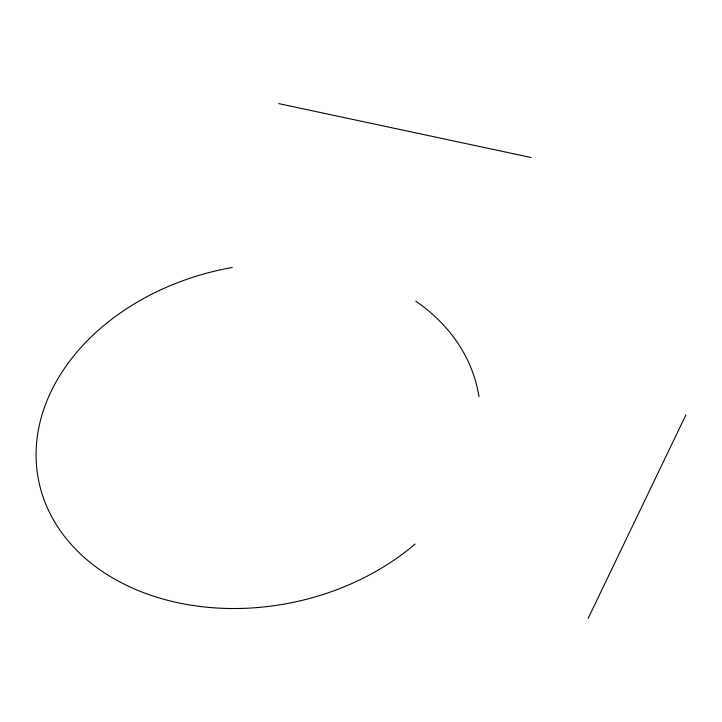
<?xml version="1.0" encoding="UTF-8"?>
<svg xmlns="http://www.w3.org/2000/svg" width="722" height="722" viewBox="0 0 722 722"><rect width="100%" height="100%" fill="white"/><g stroke="black" fill="none" stroke-linecap="round" stroke-linejoin="round"><path stroke-width="1.08" d="M588.15 618.402L685.9 414.924M278.674 103.598L531.166 157.522M415.069 544.045A224.181 170.212 -11.7 0 1 58.229 527.638A224.181 170.212 -11.7 0 1 232.24 267.474M415.773 301.146A224.181 170.212 -11.7 0 1 478.975 396.757"/></g></svg>
